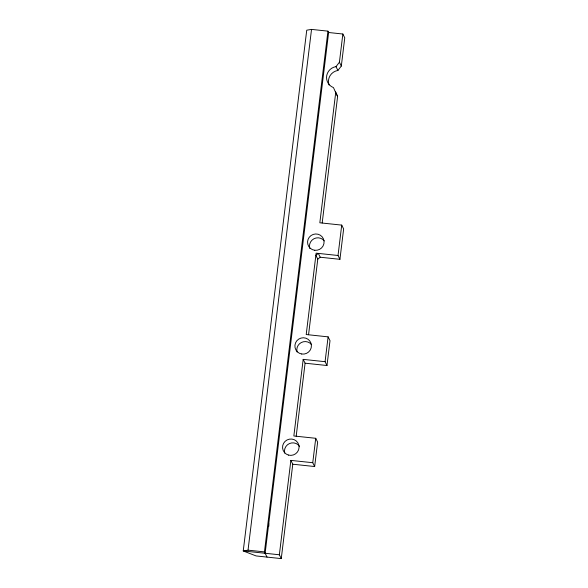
<?xml version="1.0" encoding="UTF-8"?>
<svg xmlns="http://www.w3.org/2000/svg" width="588" height="588" viewBox="0 0 588 588"><rect width="100%" height="100%" fill="white"/><g stroke="black" fill="none" stroke-linecap="round" stroke-linejoin="round"><path stroke-width="0.88" d="M311.53 29.4L306.738 30.186L243.241 550.949L248.033 550.162L311.53 29.4L327.942 31.142L328.626 32.509L265.129 553.264M267.033 557.093L264.446 551.904L327.942 31.142M279.359 554.778L243.241 550.949L256.089 555.932L281.262 558.6L279.359 554.778L290.869 460.389L312.757 462.712L314.661 466.534L292.773 464.211L290.869 460.389M303.18 359.371L305.091 363.193L326.979 365.515L325.076 361.686L303.18 359.371L293.846 435.98L315.734 438.295L317.638 442.125L314.661 466.534M328.626 32.509L342.855 34.016L339.416 62.225L336.005 66.635A11.062 10.871 -26.5 0 0 333.455 87.59L335.711 92.603L319.835 222.793L341.724 225.108L343.635 228.938L339.93 259.315L320.232 257.228L317.777 259.161L308.56 334.719M281.262 558.6L292.773 464.211M296.19 436.193L305.091 363.193M322.187 222.97L337.615 96.425L335.358 91.412M312.757 462.712L315.734 438.295M325.076 361.686L328.104 336.858L306.208 334.535L316.131 253.171L338.026 255.486L339.93 259.315M338.026 255.486L341.724 225.108M326.979 365.515L330.008 340.68L328.104 336.858M329.067 84.995A11.062 10.871 -26.5 0 1 337.916 70.457L341.319 66.04L344.759 37.838L342.855 34.016M248.033 550.162L264.446 551.904M339.416 62.225L341.319 66.04M336.005 66.635L337.916 70.457M335.711 92.603L337.615 96.425M320.232 257.228L318.321 253.399L315.866 255.339L317.777 259.161M268.767 523.43L268.878 526.187M284.702 453.12A8.298 8.159 -26.5 0 1 299.564 446.336M297.08 351.984A8.298 8.159 -26.5 0 1 311.405 344.414M309.847 248.57A8.298 8.159 -26.5 0 1 324.26 240.874M288.546 455.097A8.298 8.159 -26.5 0 0 298.829 445.094A8.298 8.159 -26.5 0 0 285.055 441.397A8.298 8.159 -26.5 0 0 288.546 455.097M301.717 354.013A8.298 8.159 -26.5 0 0 310.927 343.032A8.298 8.159 -26.5 0 0 296.83 340.761A8.298 8.159 -26.5 0 0 301.717 354.013M314.764 250.275A8.298 8.159 -26.5 0 0 323.444 238.882A8.298 8.159 -26.5 0 0 309.237 237.28A8.298 8.159 -26.5 0 0 314.764 250.275"/></g></svg>
